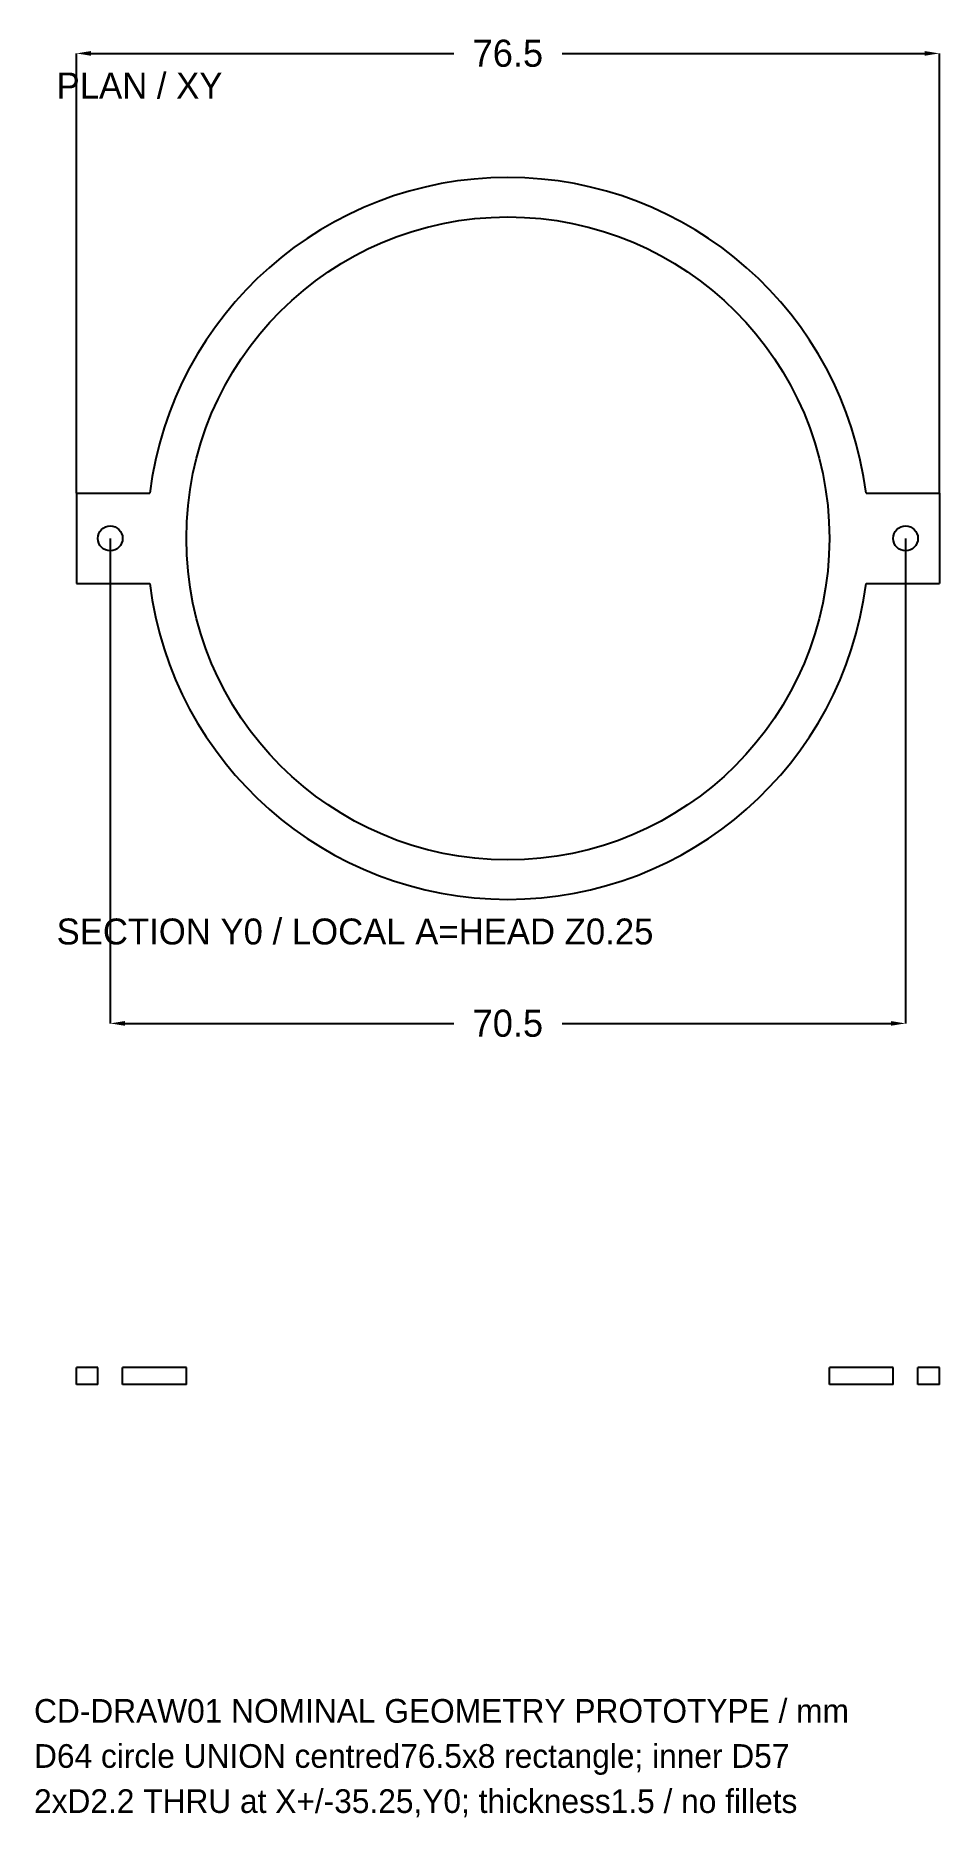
# Model space of a CAD drawing. Header units: millimetres. Extents: x -42 to 38, y -113 to 45.
import ezdxf

# ---------------------------------------------------------------- set-up
doc = ezdxf.new("R2010")
doc.units = ezdxf.units.MM
for name, color, linetype in [('BOUNDARY', 7, 'Continuous'), ('DIM', 2, 'Continuous'), ('NOTE', 3, 'Continuous'), ('SECTION', 5, 'Continuous')]:
    doc.layers.add(name, color=color, linetype=linetype)
doc.dimstyles.get("Standard").update_dxf_attribs({"dimtxt": 2.5, "dimasz": 2.5, "dimexe": 1.25, "dimexo": 0.625, "dimtad": 1, "dimcen": 2.5, "dimazin": 3, "dimtfac": 1, "dimtmove": 0, "dimatfit": 3})

# ---------------------------------------------------------------- blocks, each defined once
blk = doc.blocks.new('_CLOSEDFILLED')
at = {"color": 0, "linetype": 'BYBLOCK'}
blk.add_solid([(-1, 0.16), (0, 0), (-1, -0.16)], dxfattribs=at)
blk = doc.blocks.new('*D1')
for p, q in [((-38.25, 4), (-38.25, 43)), ((-36.95, 43), (-4.8, 43)), ((4.8, 43), (36.95, 43)), ((38.25, 4), (38.25, 43))]:
    blk.add_line(p, q)
at = {"layer": 'Defpoints'}
for p in [(-38.25, 43), (-38.25, 4), (38.25, 4)]:
    blk.add_point(p, dxfattribs=at)
at = {"layer": 'DIM', "xscale": 1.3, "yscale": 1.3, "rotation": 180}
blk.add_blockref('_CLOSEDFILLED', (-38.25, 43), dxfattribs=at)
at = {"layer": 'DIM', "xscale": 1.3, "yscale": 1.3}
blk.add_blockref('_CLOSEDFILLED', (38.25, 43), dxfattribs=at)
at = {"layer": 'DIM', "insert": (0, 43), "char_height": 2.4, "attachment_point": 5}
blk.add_mtext('76.5', dxfattribs=at)
blk = doc.blocks.new('*D2')
for p, q in [((-35.25, 0), (-35.25, -43)), ((35.25, 0), (35.25, -43)), ((-33.95, -43), (-4.8, -43)), ((4.8, -43), (33.95, -43))]:
    blk.add_line(p, q)
at = {"layer": 'Defpoints'}
for p in [(-35.25, 0), (35.25, 0), (-35.25, -43)]:
    blk.add_point(p, dxfattribs=at)
at = {"layer": 'DIM', "xscale": 1.3, "yscale": 1.3, "rotation": 180}
blk.add_blockref('_CLOSEDFILLED', (-35.25, -43), dxfattribs=at)
at = {"layer": 'DIM', "xscale": 1.3, "yscale": 1.3}
blk.add_blockref('_CLOSEDFILLED', (35.25, -43), dxfattribs=at)
at = {"layer": 'DIM', "insert": (0, -43), "char_height": 2.4, "attachment_point": 5}
blk.add_mtext('70.5', dxfattribs=at)

msp = doc.modelspace()

# ---------------------------------------------------------------- linework, layer by layer
at = {"layer": 'BOUNDARY'}
for p, q in [((-38.25, 4), (-38.25, -4)), ((-38.25, 4), (-31.749, 4)), ((31.749, 4), (38.25, 4)), ((38.25, 4), (38.25, -4)), ((-38.25, -4), (-31.749, -4)), ((31.749, -4), (38.25, -4))]:
    msp.add_line(p, q, dxfattribs=at)
for centre, radius in [((0, 0), 28.5), ((-35.25, 0), 1.1), ((35.25, 0), 1.1)]:
    msp.add_circle(centre, radius, dxfattribs=at)
for start, end in [(7.18076, 172.81924), (187.18076, 352.81924)]:
    msp.add_arc((0, 0), 32, start, end, dxfattribs=at)
at = {"layer": 'SECTION'}
for p, q in [((-38.25, -75), (-38.25, -73.5)), ((-36.35, -73.5), (-38.25, -73.5)), ((-36.35, -75), (-36.35, -73.5)), ((-34.15, -75), (-34.15, -73.5)), ((-28.5, -73.5), (-34.15, -73.5)), ((-28.5, -75), (-28.5, -73.5)), ((28.5, -75), (28.5, -73.5)), ((34.15, -73.5), (28.5, -73.5)), ((34.15, -75), (34.15, -73.5)), ((36.35, -75), (36.35, -73.5)), ((38.25, -73.5), (36.35, -73.5)), ((38.25, -75), (38.25, -73.5)), ((-36.35, -75), (-38.25, -75)), ((-28.5, -75), (-34.15, -75)), ((34.15, -75), (28.5, -75)), ((38.25, -75), (36.35, -75))]:
    msp.add_line(p, q, dxfattribs=at)

# ---------------------------------------------------------------- texts
at = {"layer": 'NOTE'}
for s, height, p in [('PLAN / XY', 2.3, (-40, 39)), ('SECTION Y0 / LOCAL A=HEAD Z0.25', 2.3, (-40, -36)), ('CD-DRAW01 NOMINAL GEOMETRY PROTOTYPE / mm', 2.1, (-42, -105)), ('D64 circle UNION centred76.5x8 rectangle; inner D57', 2.1, (-42, -109)), ('2xD2.2 THRU at X+/-35.25,Y0; thickness1.5 / no fillets', 2.1, (-42, -113))]:
    msp.add_text(s, height=height, dxfattribs=at).set_placement(p)

# ---------------------------------------------------------------- dimensions: what is measured, and where the dimension line sits
at = {"layer": 'DIM'}
for base, p1, p2, text, picture, middle in [((-38.25, 43), (-38.25, 4), (38.25, 4), '76.5', '*D1', (0, 43)), ((-35.25, -43), (-35.25, 0), (35.25, 0), '70.5', '*D2', (0, -43))]:
    dim = msp.add_linear_dim(base=base, p1=p1, p2=p2, text=text, dimstyle='Standard', override={"dimtxt": 2.4, "dimasz": 1.3}, dxfattribs=at)
    dim.commit()
    dim.dimension.update_dxf_attribs({"geometry": picture, "text_midpoint": middle})

doc.saveas('drawing.dxf')
